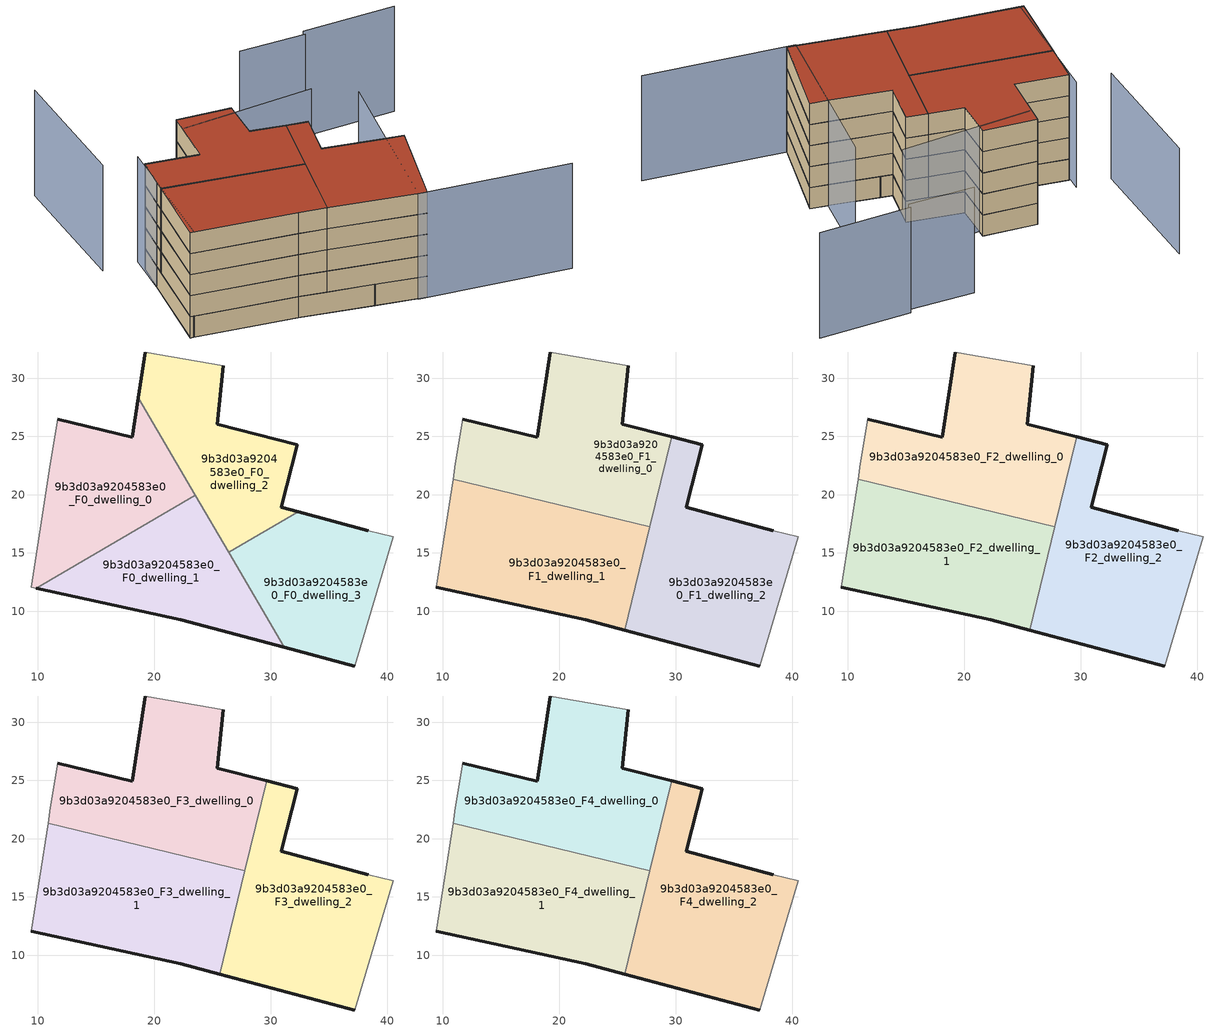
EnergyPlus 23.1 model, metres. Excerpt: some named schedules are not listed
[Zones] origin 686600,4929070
9b3d03a9204583e0_F0_dwelling_0
 floor ground (EU_floor_Construction): 23.51,19.96 18.63,28.3 18.1,24.92 11.71,26.46 11.09,22.67 9.44,12.04 9.85,11.96 z0
 wall outside (EU_wall_Construction): 11.71,26.46 18.1,24.92 18.63,28.3 z0:3
 wall adiabatic (EU_wall_Construction): 9.85,11.96 9.44,12.04 11.09,22.67 11.71,26.46 z0:3
 wall to 9b3d03a9204583e0_F0_dwelling_1 (EU_wall_Construction): 23.51,19.96 9.85,11.96 z0:3
 wall to 9b3d03a9204583e0_F0_dwelling_2 (EU_wall_Construction): 18.63,28.3 23.51,19.96 z0:3
9b3d03a9204583e0_F0_dwelling_1
 floor ground (EU_floor_Construction): 31.16,6.91 23.51,19.96 9.85,11.96 22.26,9.26 z0
 wall outside (EU_wall_Construction): 31.16,6.91 22.26,9.26 9.85,11.96 z0:3
 wall to 9b3d03a9204583e0_F0_dwelling_3 (EU_wall_Construction): 26.39,15.05 31.16,6.91 z0:3
 wall to 9b3d03a9204583e0_F0_dwelling_2 (EU_wall_Construction): 23.51,19.96 26.39,15.05 z0:3
9b3d03a9204583e0_F0_dwelling_2
 floor ground (EU_floor_Construction): 32.33,18.53 30.86,18.92 32.27,24.27 25.42,26.06 25.9,31.06 19.23,32.24 18.63,28.3 26.39,15.05 z0
 wall outside (EU_wall_Construction): 18.63,28.3 19.23,32.24 / 25.9,31.06 25.42,26.06 32.27,24.27 30.86,18.92 32.33,18.53 z0:3
 wall to 9b3d03a9204583e0_F0_dwelling_3 (EU_wall_Construction): 32.33,18.53 26.39,15.05 z0:3
 wall adiabatic (EU_wall_Construction): 19.23,32.24 25.9,31.06 z0:3
9b3d03a9204583e0_F0_dwelling_3
 floor ground (EU_floor_Construction): 37.19,5.3 40.49,16.4 38.36,16.9 32.33,18.53 26.39,15.05 31.16,6.91 z0
 wall outside (EU_wall_Construction): 37.19,5.3 31.16,6.91 / 32.33,18.53 38.36,16.9 z0:3
 wall adiabatic (EU_wall_Construction): 38.36,16.9 40.49,16.4 37.19,5.3 z0:3
9b3d03a9204583e0_F1_dwelling_0
 floor to 9b3d03a9204583e0_F0_dwelling_0 (EU_floor_Construction): 23.51,19.96 18.63,28.3 18.1,24.92 11.71,26.46 11.09,22.67 10.88,21.34 21.48,18.77 z3
 floor to 9b3d03a9204583e0_F0_dwelling_2 (EU_floor_Construction): 27.77,17.24 29.65,24.96 25.42,26.06 25.9,31.06 19.23,32.24 18.63,28.3 24.66,17.99 z3
 floor to 9b3d03a9204583e0_F0_dwelling_1 (EU_floor_Construction): 24.66,17.99 23.51,19.96 21.48,18.77 z3
 wall outside (EU_wall_Construction): 25.9,31.06 25.42,26.06 29.65,24.96 / 11.71,26.46 18.1,24.92 19.23,32.24 z3:6
 wall adiabatic (EU_wall_Construction): 19.23,32.24 25.9,31.06 / 10.88,21.34 11.09,22.67 11.71,26.46 z3:6
 wall to 9b3d03a9204583e0_F1_dwelling_1 (EU_wall_Construction): 27.77,17.24 10.88,21.34 z3:6
 wall to 9b3d03a9204583e0_F1_dwelling_2 (EU_wall_Construction): 29.65,24.96 27.77,17.24 z3:6
9b3d03a9204583e0_F1_dwelling_1
 floor to 9b3d03a9204583e0_F0_dwelling_1 (EU_floor_Construction): 25.62,8.37 26.99,14.02 24.66,17.99 21.48,18.77 9.85,11.96 22.26,9.26 z3
 floor to 9b3d03a9204583e0_F0_dwelling_0 (EU_floor_Construction): 21.48,18.77 10.88,21.34 9.44,12.04 9.85,11.96 z3
 floor to 9b3d03a9204583e0_F0_dwelling_2 (EU_floor_Construction): 27.38,15.63 27.77,17.24 24.66,17.99 26.39,15.05 z3
 floor to 9b3d03a9204583e0_F0_dwelling_3 (EU_floor_Construction): 26.99,14.02 27.38,15.63 26.39,15.05 z3
 wall outside (EU_wall_Construction): 25.62,8.37 22.26,9.26 9.44,12.04 z3:6
 wall adiabatic (EU_wall_Construction): 9.44,12.04 10.88,21.34 z3:6
 wall to 9b3d03a9204583e0_F1_dwelling_2 (EU_wall_Construction): 27.77,17.24 25.62,8.37 z3:6
9b3d03a9204583e0_F1_dwelling_2
 floor to 9b3d03a9204583e0_F0_dwelling_2 (EU_floor_Construction): 32.33,18.53 30.86,18.92 32.27,24.27 29.65,24.96 27.38,15.63 z3
 floor to 9b3d03a9204583e0_F0_dwelling_3 (EU_floor_Construction): 37.19,5.3 40.49,16.4 38.36,16.9 32.33,18.53 27.38,15.63 26.99,14.02 31.16,6.91 z3
 floor to 9b3d03a9204583e0_F0_dwelling_1 (EU_floor_Construction): 31.16,6.91 26.99,14.02 25.62,8.37 z3
 wall outside (EU_wall_Construction): 37.19,5.3 25.62,8.37 / 29.65,24.96 32.27,24.27 30.86,18.92 38.36,16.9 z3:6
 wall adiabatic (EU_wall_Construction): 38.36,16.9 40.49,16.4 37.19,5.3 z3:6
9b3d03a9204583e0_F2_dwelling_0
 floor to 9b3d03a9204583e0_F1_dwelling_0 (EU_floor_Construction): 27.77,17.24 29.65,24.96 25.42,26.06 25.9,31.06 19.23,32.24 18.1,24.92 11.71,26.46 11.09,22.67 10.88,21.34 z6
 wall outside (EU_wall_Construction): 25.9,31.06 25.42,26.06 29.65,24.96 / 11.71,26.46 18.1,24.92 19.23,32.24 z6:9
 wall adiabatic (EU_wall_Construction): 19.23,32.24 25.9,31.06 / 10.88,21.34 11.09,22.67 11.71,26.46 z6:9
 wall to 9b3d03a9204583e0_F2_dwelling_1 (EU_wall_Construction): 27.77,17.24 10.88,21.34 z6:9
 wall to 9b3d03a9204583e0_F2_dwelling_2 (EU_wall_Construction): 29.65,24.96 27.77,17.24 z6:9
9b3d03a9204583e0_F2_dwelling_1
 floor to 9b3d03a9204583e0_F1_dwelling_1 (EU_floor_Construction): 25.62,8.37 27.77,17.24 10.88,21.34 9.44,12.04 22.26,9.26 z6
 wall outside (EU_wall_Construction): 25.62,8.37 22.26,9.26 9.44,12.04 z6:9
 wall adiabatic (EU_wall_Construction): 9.44,12.04 10.88,21.34 z6:9
 wall to 9b3d03a9204583e0_F2_dwelling_2 (EU_wall_Construction): 27.77,17.24 25.62,8.37 z6:9
9b3d03a9204583e0_F2_dwelling_2
 floor to 9b3d03a9204583e0_F1_dwelling_2 (EU_floor_Construction): 37.19,5.3 40.49,16.4 38.36,16.9 30.86,18.92 32.27,24.27 29.65,24.96 25.62,8.37 z6
 wall outside (EU_wall_Construction): 37.19,5.3 25.62,8.37 / 29.65,24.96 32.27,24.27 30.86,18.92 38.36,16.9 z6:9
 wall adiabatic (EU_wall_Construction): 38.36,16.9 40.49,16.4 37.19,5.3 z6:9
9b3d03a9204583e0_F3_dwelling_0
 floor to 9b3d03a9204583e0_F2_dwelling_0 (EU_floor_Construction): 27.77,17.24 29.65,24.96 25.42,26.06 25.9,31.06 19.23,32.24 18.1,24.92 11.71,26.46 11.09,22.67 10.88,21.34 z9
 wall outside (EU_wall_Construction): 25.9,31.06 25.42,26.06 29.65,24.96 / 11.71,26.46 18.1,24.92 19.23,32.24 z9:12
 wall adiabatic (EU_wall_Construction): 19.23,32.24 25.9,31.06 / 10.88,21.34 11.09,22.67 11.71,26.46 z9:12
 wall to 9b3d03a9204583e0_F3_dwelling_1 (EU_wall_Construction): 27.77,17.24 10.88,21.34 z9:12
 wall to 9b3d03a9204583e0_F3_dwelling_2 (EU_wall_Construction): 29.65,24.96 27.77,17.24 z9:12
9b3d03a9204583e0_F3_dwelling_1
 floor to 9b3d03a9204583e0_F2_dwelling_1 (EU_floor_Construction): 25.62,8.37 27.77,17.24 10.88,21.34 9.44,12.04 22.26,9.26 z9
 wall outside (EU_wall_Construction): 25.62,8.37 22.26,9.26 9.44,12.04 z9:12
 wall adiabatic (EU_wall_Construction): 9.44,12.04 10.88,21.34 z9:12
 wall to 9b3d03a9204583e0_F3_dwelling_2 (EU_wall_Construction): 27.77,17.24 25.62,8.37 z9:12
9b3d03a9204583e0_F3_dwelling_2
 floor to 9b3d03a9204583e0_F2_dwelling_2 (EU_floor_Construction): 37.19,5.3 40.49,16.4 38.36,16.9 30.86,18.92 32.27,24.27 29.65,24.96 25.62,8.37 z9
 wall outside (EU_wall_Construction): 37.19,5.3 25.62,8.37 / 29.65,24.96 32.27,24.27 30.86,18.92 38.36,16.9 z9:12
 wall adiabatic (EU_wall_Construction): 38.36,16.9 40.49,16.4 37.19,5.3 z9:12
9b3d03a9204583e0_F4_dwelling_0
 floor to 9b3d03a9204583e0_F3_dwelling_0 (EU_floor_Construction): 27.77,17.24 29.65,24.96 25.42,26.06 25.9,31.06 19.23,32.24 18.1,24.92 11.71,26.46 11.09,22.67 10.88,21.34 z12
 wall outside (EU_wall_Construction): 25.9,31.06 25.42,26.06 29.65,24.96 / 11.71,26.46 18.1,24.92 19.23,32.24 z12:15
 wall adiabatic (EU_wall_Construction): 19.23,32.24 25.9,31.06 / 10.88,21.34 11.09,22.67 11.71,26.46 z12:15
 wall to 9b3d03a9204583e0_F4_dwelling_1 (EU_wall_Construction): 27.77,17.24 10.88,21.34 z12:15
 wall to 9b3d03a9204583e0_F4_dwelling_2 (EU_wall_Construction): 29.65,24.96 27.77,17.24 z12:15
 roof outside (EU_roof_Construction): 25.9,31.06 25.42,26.06 29.65,24.96 27.77,17.24 10.88,21.34 11.09,22.67 11.71,26.46 18.1,24.92 19.23,32.24 z15
9b3d03a9204583e0_F4_dwelling_1
 floor to 9b3d03a9204583e0_F3_dwelling_1 (EU_floor_Construction): 25.62,8.37 27.77,17.24 10.88,21.34 9.44,12.04 22.26,9.26 z12
 wall outside (EU_wall_Construction): 25.62,8.37 22.26,9.26 9.44,12.04 z12:15
 wall adiabatic (EU_wall_Construction): 9.44,12.04 10.88,21.34 z12:15
 wall to 9b3d03a9204583e0_F4_dwelling_2 (EU_wall_Construction): 27.77,17.24 25.62,8.37 z12:15
 roof outside (EU_roof_Construction): 27.77,17.24 25.62,8.37 22.26,9.26 9.44,12.04 10.88,21.34 z15
9b3d03a9204583e0_F4_dwelling_2
 floor to 9b3d03a9204583e0_F3_dwelling_2 (EU_floor_Construction): 37.19,5.3 40.49,16.4 38.36,16.9 30.86,18.92 32.27,24.27 29.65,24.96 25.62,8.37 z12
 wall outside (EU_wall_Construction): 37.19,5.3 25.62,8.37 / 29.65,24.96 32.27,24.27 30.86,18.92 38.36,16.9 z12:15
 wall adiabatic (EU_wall_Construction): 38.36,16.9 40.49,16.4 37.19,5.3 z12:15
 roof outside (EU_roof_Construction): 32.27,24.27 30.86,18.92 38.36,16.9 40.49,16.4 37.19,5.3 25.62,8.37 29.65,24.96 z15
shading: 54.57,1.88 36.12,5.52 / 36.12,5.52 40.25,26.46 / 11.71,28.15 9.87,12 / 7.94,45.43 7.31,28.66 / 35.77,29.68 19.16,30.33 / 52.29,39.07 40.65,39.98 / 40.58,39.37 32.35,40.25 z0:15
[Building]
EU S2 Campaign: North Axis=0; Terrain=City; Solar Distribution=FullExterior
[Site:Location]
Bologna: Latitude=44.5; Longitude=11.25; Time Zone=1; Elevation=37
[SizingPeriod:WeatherFileDays]
AnnualSizingPeriod: Begin Month=1; Begin Day of Month=1; End Month=12; End Day of Month=31; Day of Week for Start Day=Monday; Use Weather File Daylight Saving Period=No; Use Weather File Rain and Snow Indicators=No
[MATERIAL]
EU_InternalMass_Material: Roughness=MediumRough; Thickness=0.1; Conductivity=1; Density=1800; Specific Heat=900; Thermal Absorptance=0.9; Solar Absorptance=0.7; Visible Absorptance=0.7
[MATERIAL:NOMASS] Roughness=MediumRough; Thermal Absorptance=0.9; Solar Absorptance=0.7; Visible Absorptance=0.7
Name | Thermal Resistance
EU_wall_NoMass | 0.905828
EU_roof_NoMass | 0.37593
EU_floor_NoMass | 0.67114
[CONSTRUCTION]
EU_wall_Construction: EU_wall_NoMass
EU_roof_Construction: EU_roof_NoMass
EU_floor_Construction: EU_floor_NoMass
EU_InternalMass_Construction: EU_InternalMass_Material
[ZONE] Type=1; Multiplier=1; Ceiling Height=autocalculate; Floor Area=autocalculate; Part of Total Floor Area=Yes
Name | Volume
9b3d03a9204583e0_F0_dwelling_0 | 351.341
9b3d03a9204583e0_F1_dwelling_0; 9b3d03a9204583e0_F2_dwelling_0; 9b3d03a9204583e0_F3_dwelling_0; 9b3d03a9204583e0_F4_dwelling_0 | 468.466
9b3d03a9204583e0_F0_dwelling_1 | 351.325
9b3d03a9204583e0_F1_dwelling_1; 9b3d03a9204583e0_F2_dwelling_1; 9b3d03a9204583e0_F3_dwelling_1; 9b3d03a9204583e0_F4_dwelling_1 | 468.437
9b3d03a9204583e0_F0_dwelling_2 | 351.349
9b3d03a9204583e0_F1_dwelling_2; 9b3d03a9204583e0_F2_dwelling_2; 9b3d03a9204583e0_F3_dwelling_2; 9b3d03a9204583e0_F4_dwelling_2 | 468.495
9b3d03a9204583e0_F0_dwelling_3 | 351.365
[INTERNALMASS] Construction=EU_InternalMass_Construction
Name | Zone or ZoneList | Surface Area
9b3d03a9204583e0_F0_dwelling_0_EU_InternalMass | 9b3d03a9204583e0_F0_dwelling_0 | 117.114
9b3d03a9204583e0_F0_dwelling_1_EU_InternalMass | 9b3d03a9204583e0_F0_dwelling_1 | 117.11
9b3d03a9204583e0_F0_dwelling_2_EU_InternalMass | 9b3d03a9204583e0_F0_dwelling_2 | 117.118
9b3d03a9204583e0_F0_dwelling_3_EU_InternalMass | 9b3d03a9204583e0_F0_dwelling_3 | 117.122
9b3d03a9204583e0_F1_dwelling_0_EU_InternalMass | 9b3d03a9204583e0_F1_dwelling_0 | 156.155
9b3d03a9204583e0_F1_dwelling_1_EU_InternalMass | 9b3d03a9204583e0_F1_dwelling_1 | 156.144
9b3d03a9204583e0_F1_dwelling_2_EU_InternalMass | 9b3d03a9204583e0_F1_dwelling_2 | 156.165
9b3d03a9204583e0_F2_dwelling_0_EU_InternalMass | 9b3d03a9204583e0_F2_dwelling_0 | 156.155
9b3d03a9204583e0_F2_dwelling_1_EU_InternalMass | 9b3d03a9204583e0_F2_dwelling_1 | 156.144
9b3d03a9204583e0_F2_dwelling_2_EU_InternalMass | 9b3d03a9204583e0_F2_dwelling_2 | 156.165
9b3d03a9204583e0_F3_dwelling_0_EU_InternalMass | 9b3d03a9204583e0_F3_dwelling_0 | 156.155
9b3d03a9204583e0_F3_dwelling_1_EU_InternalMass | 9b3d03a9204583e0_F3_dwelling_1 | 156.144
9b3d03a9204583e0_F3_dwelling_2_EU_InternalMass | 9b3d03a9204583e0_F3_dwelling_2 | 156.165
9b3d03a9204583e0_F4_dwelling_0_EU_InternalMass | 9b3d03a9204583e0_F4_dwelling_0 | 156.155
9b3d03a9204583e0_F4_dwelling_1_EU_InternalMass | 9b3d03a9204583e0_F4_dwelling_1 | 156.144
9b3d03a9204583e0_F4_dwelling_2_EU_InternalMass | 9b3d03a9204583e0_F4_dwelling_2 | 156.165
[OTHEREQUIPMENT] Fuel Type=Electricity; Design Level Calculation Method=Watts/Area; Power per Zone Floor Area=1; Fraction Latent=0; Fraction Radiant=0; Fraction Lost=0; Carbon Dioxide Generation Rate=0; EndUse Subcategory=EU_Step8_InternalGains
Name | Zone or ZoneList or Space or SpaceList | Schedule
EU_Step8_InternalGain_9b3d03a9204583e0_F0_dwelling_0_f000 | 9b3d03a9204583e0_F0_dwelling_0 | EU_Step8_GainSchedule_9b3d03a9204583e0_F0_dwelling_0_f000
EU_Step8_InternalGain_9b3d03a9204583e0_F0_dwelling_1_f000 | 9b3d03a9204583e0_F0_dwelling_1 | EU_Step8_GainSchedule_9b3d03a9204583e0_F0_dwelling_1_f000
EU_Step8_InternalGain_9b3d03a9204583e0_F0_dwelling_2_f000 | 9b3d03a9204583e0_F0_dwelling_2 | EU_Step8_GainSchedule_9b3d03a9204583e0_F0_dwelling_2_f000
EU_Step8_InternalGain_9b3d03a9204583e0_F0_dwelling_3_f000 | 9b3d03a9204583e0_F0_dwelling_3 | EU_Step8_GainSchedule_9b3d03a9204583e0_F0_dwelling_3_f000
EU_Step8_InternalGain_9b3d03a9204583e0_F1_dwelling_0_f000 | 9b3d03a9204583e0_F1_dwelling_0 | EU_Step8_GainSchedule_9b3d03a9204583e0_F1_dwelling_0_f000
EU_Step8_InternalGain_9b3d03a9204583e0_F1_dwelling_1_f000 | 9b3d03a9204583e0_F1_dwelling_1 | EU_Step8_GainSchedule_9b3d03a9204583e0_F1_dwelling_1_f000
EU_Step8_InternalGain_9b3d03a9204583e0_F1_dwelling_2_f000 | 9b3d03a9204583e0_F1_dwelling_2 | EU_Step8_GainSchedule_9b3d03a9204583e0_F1_dwelling_2_f000
EU_Step8_InternalGain_9b3d03a9204583e0_F2_dwelling_0_f000 | 9b3d03a9204583e0_F2_dwelling_0 | EU_Step8_GainSchedule_9b3d03a9204583e0_F2_dwelling_0_f000
EU_Step8_InternalGain_9b3d03a9204583e0_F2_dwelling_1_f000 | 9b3d03a9204583e0_F2_dwelling_1 | EU_Step8_GainSchedule_9b3d03a9204583e0_F2_dwelling_1_f000
EU_Step8_InternalGain_9b3d03a9204583e0_F2_dwelling_2_f000 | 9b3d03a9204583e0_F2_dwelling_2 | EU_Step8_GainSchedule_9b3d03a9204583e0_F2_dwelling_2_f000
EU_Step8_InternalGain_9b3d03a9204583e0_F3_dwelling_0_f000 | 9b3d03a9204583e0_F3_dwelling_0 | EU_Step8_GainSchedule_9b3d03a9204583e0_F3_dwelling_0_f000
EU_Step8_InternalGain_9b3d03a9204583e0_F3_dwelling_1_f000 | 9b3d03a9204583e0_F3_dwelling_1 | EU_Step8_GainSchedule_9b3d03a9204583e0_F3_dwelling_1_f000
EU_Step8_InternalGain_9b3d03a9204583e0_F3_dwelling_2_f000 | 9b3d03a9204583e0_F3_dwelling_2 | EU_Step8_GainSchedule_9b3d03a9204583e0_F3_dwelling_2_f000
EU_Step8_InternalGain_9b3d03a9204583e0_F4_dwelling_0_f000 | 9b3d03a9204583e0_F4_dwelling_0 | EU_Step8_GainSchedule_9b3d03a9204583e0_F4_dwelling_0_f000
EU_Step8_InternalGain_9b3d03a9204583e0_F4_dwelling_1_f000 | 9b3d03a9204583e0_F4_dwelling_1 | EU_Step8_GainSchedule_9b3d03a9204583e0_F4_dwelling_1_f000
EU_Step8_InternalGain_9b3d03a9204583e0_F4_dwelling_2_f000 | 9b3d03a9204583e0_F4_dwelling_2 | EU_Step8_GainSchedule_9b3d03a9204583e0_F4_dwelling_2_f000
[ZONEVENTILATION:DESIGNFLOWRATE] Schedule=EU_AlwaysOn; Design Flow Rate Calculation Method=AirChanges/Hour; Air Changes per Hour=0.73129; Ventilation Type=Natural; Fan Pressure Rise=0; Fan Total Efficiency=1; Constant Term Coefficient=1; Temperature Term Coefficient=0; Velocity Term Coefficient=0; Velocity Squared Term Coefficient=0; Minimum Indoor Temperature=-100; Maximum Indoor Temperature=100; Delta Temperature=-100; Minimum Outdoor Temperature=-100; Maximum Outdoor Temperature=100; Maximum Wind Speed=40
Name | Zone or ZoneList or Space or SpaceList
EU_ConstantAir_9b3d03a9204583e0_F0_dwelling_0 | 9b3d03a9204583e0_F0_dwelling_0
EU_ConstantAir_9b3d03a9204583e0_F0_dwelling_1 | 9b3d03a9204583e0_F0_dwelling_1
EU_ConstantAir_9b3d03a9204583e0_F0_dwelling_2 | 9b3d03a9204583e0_F0_dwelling_2
EU_ConstantAir_9b3d03a9204583e0_F0_dwelling_3 | 9b3d03a9204583e0_F0_dwelling_3
EU_ConstantAir_9b3d03a9204583e0_F1_dwelling_0 | 9b3d03a9204583e0_F1_dwelling_0
EU_ConstantAir_9b3d03a9204583e0_F1_dwelling_1 | 9b3d03a9204583e0_F1_dwelling_1
EU_ConstantAir_9b3d03a9204583e0_F1_dwelling_2 | 9b3d03a9204583e0_F1_dwelling_2
EU_ConstantAir_9b3d03a9204583e0_F2_dwelling_0 | 9b3d03a9204583e0_F2_dwelling_0
EU_ConstantAir_9b3d03a9204583e0_F2_dwelling_1 | 9b3d03a9204583e0_F2_dwelling_1
EU_ConstantAir_9b3d03a9204583e0_F2_dwelling_2 | 9b3d03a9204583e0_F2_dwelling_2
EU_ConstantAir_9b3d03a9204583e0_F3_dwelling_0 | 9b3d03a9204583e0_F3_dwelling_0
EU_ConstantAir_9b3d03a9204583e0_F3_dwelling_1 | 9b3d03a9204583e0_F3_dwelling_1
EU_ConstantAir_9b3d03a9204583e0_F3_dwelling_2 | 9b3d03a9204583e0_F3_dwelling_2
EU_ConstantAir_9b3d03a9204583e0_F4_dwelling_0 | 9b3d03a9204583e0_F4_dwelling_0
EU_ConstantAir_9b3d03a9204583e0_F4_dwelling_1 | 9b3d03a9204583e0_F4_dwelling_1
EU_ConstantAir_9b3d03a9204583e0_F4_dwelling_2 | 9b3d03a9204583e0_F4_dwelling_2
[HVACTEMPLATE:THERMOSTAT] Constant Heating Setpoint=20; Constant Cooling Setpoint=50
EU_HeatOnly_9b3d03a9204583e0_F0_dwelling_0; EU_HeatOnly_9b3d03a9204583e0_F0_dwelling_1; EU_HeatOnly_9b3d03a9204583e0_F0_dwelling_2; EU_HeatOnly_9b3d03a9204583e0_F0_dwelling_3; EU_HeatOnly_9b3d03a9204583e0_F1_dwelling_0; EU_HeatOnly_9b3d03a9204583e0_F1_dwelling_1; EU_HeatOnly_9b3d03a9204583e0_F1_dwelling_2; EU_HeatOnly_9b3d03a9204583e0_F2_dwelling_0; EU_HeatOnly_9b3d03a9204583e0_F2_dwelling_1; EU_HeatOnly_9b3d03a9204583e0_F2_dwelling_2; EU_HeatOnly_9b3d03a9204583e0_F3_dwelling_0; EU_HeatOnly_9b3d03a9204583e0_F3_dwelling_1; EU_HeatOnly_9b3d03a9204583e0_F3_dwelling_2; EU_HeatOnly_9b3d03a9204583e0_F4_dwelling_0; EU_HeatOnly_9b3d03a9204583e0_F4_dwelling_1; EU_HeatOnly_9b3d03a9204583e0_F4_dwelling_2
